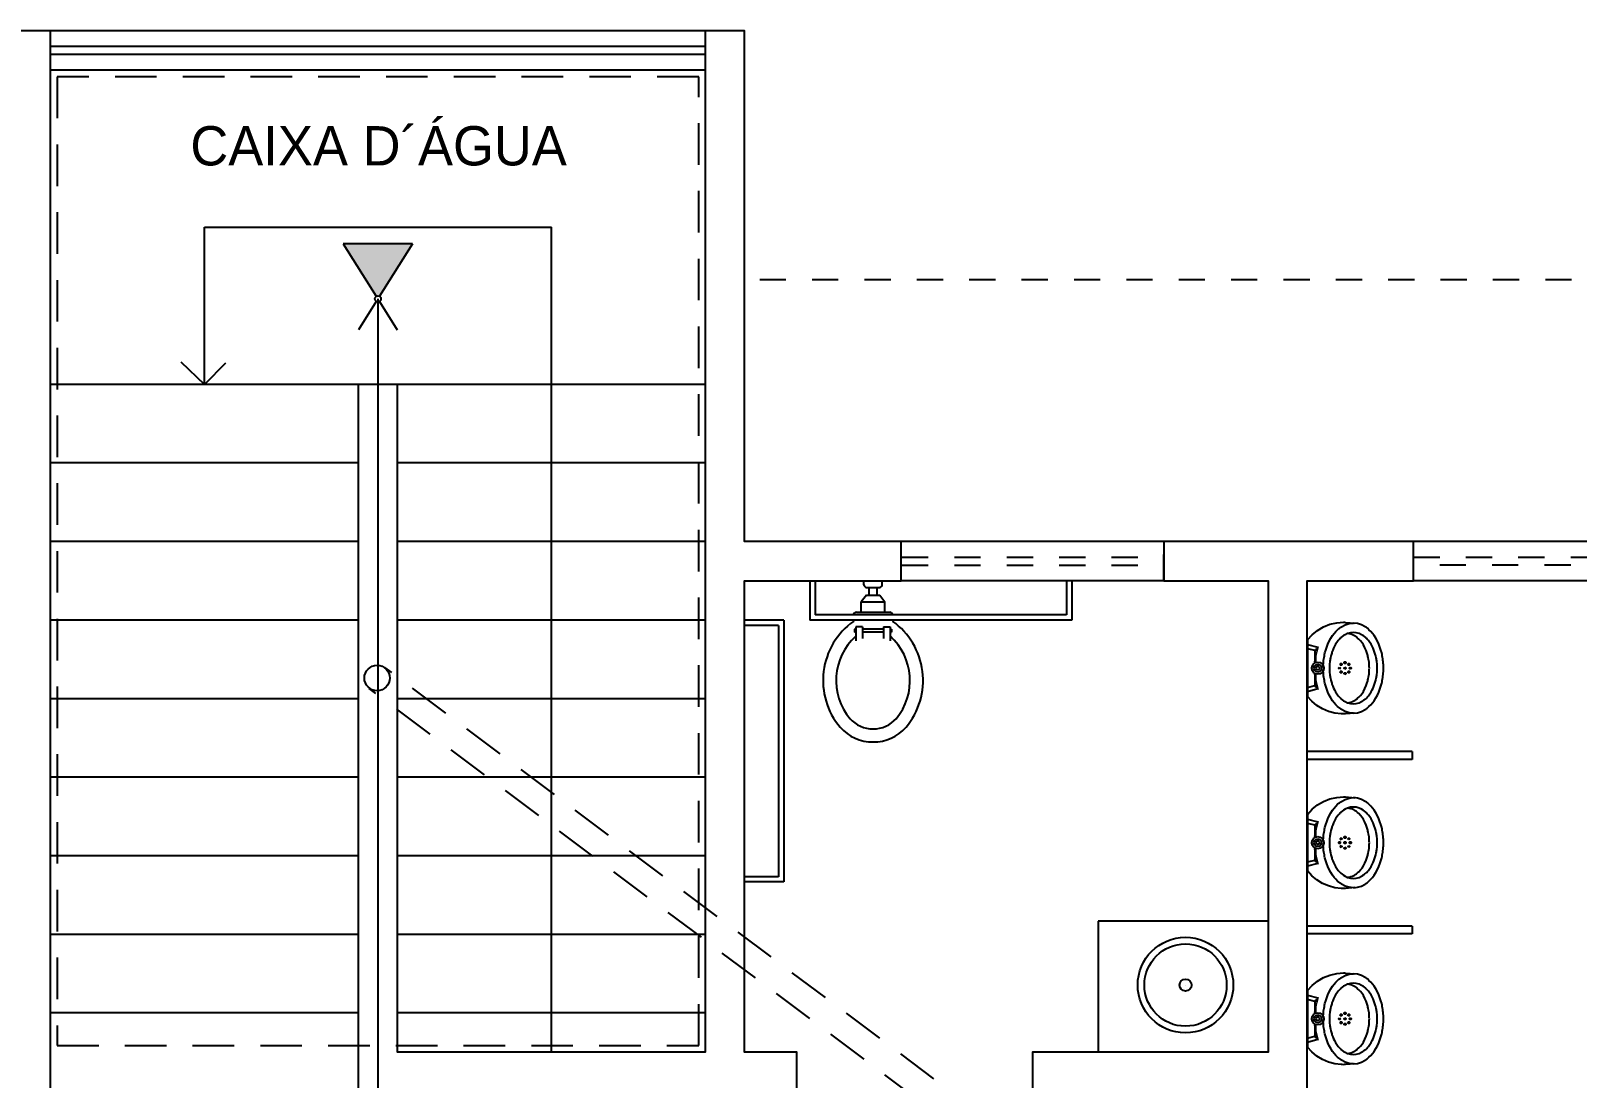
# Model space of a CAD drawing. Header units: millimetres. Extents: x 952 to 2017, y 419 to 1447.
# Drawn here: x 971.17 to 977.07, y 436.27 to 440.27 of the extents above; entities that cross this region are included whole.
import ezdxf

# ---------------------------------------------------------------- set-up
doc = ezdxf.new("R2010")
doc.units = ezdxf.units.MM
doc.linetypes.add('ACAD_ISO03W100', pattern=[30, 12, -18])
doc.linetypes.add('HIDDEN2', pattern=[4.7625, 3.175, -1.5875])
for name, color, linetype in [('caixa d agua', 1, 'Continuous'), ('can02', 2, 'Continuous'), ('fio tomadas de chão', 82, 'Continuous'), ('Fios', 10, 'Continuous'), ('INCENDIO', 1, 'Continuous'), ('Janela', 2, 'Continuous'), ('pena 01', 1, 'Continuous'), ('pena01', 1, 'Continuous'), ('pena02', 2, 'Continuous'), ('texto hidro', 1, 'Continuous')]:
    doc.layers.add(name, color=color, linetype=linetype)
doc.styles.get("Standard").update_dxf_attribs({"font": 'ERASLGHT.TTF'})

msp = doc.modelspace()

# ---------------------------------------------------------------- hatches: boundary and pattern name
at = {"layer": 'fio tomadas de chão'}
msp.add_hatch(color=256, dxfattribs=at).paths.add_polyline_path([(972.6228, 439.4592), (972.3582, 439.4592), (972.4843, 439.2587, -0.288345), (972.4967, 439.2587)])

# ---------------------------------------------------------------- linework, layer by layer
at = {"layer": 'caixa d agua', "linetype": 'HIDDEN2', "ltscale": 0.05}
for p, q in [((976.4777, 434.8739), (972.5175, 437.8409)), ((976.4177, 434.7938), (972.4575, 437.7609))]:
    msp.add_line(p, q, dxfattribs=at)
msp.add_lwpolyline([(971.2655, 436.397), (973.7155, 436.397), (973.7155, 440.097), (971.2655, 440.097)], close=True, dxfattribs=at)
at = {"layer": 'can02'}
for p, q in [((975.4923, 438.322), (974.4893, 438.322)), ((977.4455, 438.322), (976.4455, 438.322)), ((975.4923, 438.172), (974.4893, 438.172)), ((977.4455, 438.172), (976.4455, 438.172))]:
    msp.add_line(p, q, dxfattribs=at)
for points in [[(971.2405, 440.272), (971.0905, 440.272), (971.0905, 438.322), (970.4917, 438.322), (970.4917, 438.172), (971.0905, 438.172), (971.0905, 436.372), (970.8905, 436.372), (970.8905, 436.222), (971.0905, 436.222), (971.0905, 434.872), (971.2405, 434.872)], [(974.4893, 438.322), (973.8905, 438.322), (973.8905, 440.272), (973.7405, 440.272), (973.7405, 436.372), (972.5655, 436.372), (972.5655, 438.922), (972.4155, 438.922), (972.4155, 436.222), (973.7405, 436.222), (973.7405, 434.872), (973.8905, 434.872), (973.8905, 436.222), (974.0905, 436.222), (974.0905, 436.372), (973.8905, 436.372), (973.8905, 438.172), (974.4893, 438.172)], [(976.4455, 438.322), (975.4923, 438.322), (975.4923, 438.172), (975.8905, 438.172), (975.8905, 436.372), (974.9905, 436.372), (974.9905, 436.222), (975.8905, 436.222), (975.8905, 435.922), (976.0388, 435.922), (976.0388, 438.172), (976.4455, 438.172)]]:
    msp.add_lwpolyline(points, close=True, dxfattribs=at)
at = {"layer": 'fio tomadas de chão'}
for p, q in [((972.3582, 439.4592), (972.4843, 439.2587)), ((972.6228, 439.4592), (972.3582, 439.4592)), ((972.6228, 439.4592), (972.4967, 439.2587)), ((972.4843, 439.2391), (972.4163, 439.1309)), ((972.4905, 439.2489), (972.4905, 435.2152)), ((972.4967, 439.2391), (972.5647, 439.1309))]:
    msp.add_line(p, q, dxfattribs=at)
msp.add_circle((972.4905, 439.2489), 0.0116, dxfattribs=at)
at = {"layer": 'Fios'}
for p, q in [((974.3465, 438.172), (974.4165, 438.172)), ((974.3465, 438.157), (974.3465, 438.172)), ((974.3465, 438.172), (974.4165, 438.172)), ((974.4165, 438.157), (974.4165, 438.172)), ((974.356, 438.117), (974.3365, 438.092)), ((974.356, 438.117), (974.407, 438.117)), ((974.3565, 438.147), (974.4065, 438.147)), ((974.366, 438.117), (974.366, 438.147)), ((974.397, 438.117), (974.397, 438.147)), ((974.407, 438.117), (974.4265, 438.092)), ((974.3177, 438.052), (974.4452, 438.052)), ((974.3365, 438.092), (974.4265, 438.092)), ((974.3365, 438.052), (974.3365, 438.092)), ((974.4265, 438.052), (974.4265, 438.092)), ((974.3065, 438.022), (974.3065, 438.0172)), ((974.341, 437.9957), (974.3159, 437.9957)), ((974.3159, 437.9957), (974.3159, 437.9426)), ((974.341, 437.9957), (974.341, 437.9517)), ((974.4213, 437.9957), (974.4463, 437.9957)), ((974.4213, 437.9957), (974.4213, 437.9517)), ((974.4463, 437.9957), (974.4463, 437.9426)), ((974.4565, 438.022), (974.4565, 438.0172)), ((974.31, 437.9868), (974.31, 437.9761)), ((974.3159, 437.9868), (974.31, 437.9868)), ((974.3159, 437.9761), (974.31, 437.9761)), ((974.4213, 437.9868), (974.341, 437.9868)), ((974.4213, 437.9761), (974.341, 437.9761)), ((974.4463, 437.9868), (974.4522, 437.9868)), ((974.4463, 437.9761), (974.4522, 437.9761)), ((974.4522, 437.9868), (974.4522, 437.9761)), ((975.8905, 436.872), (975.2405, 436.872)), ((975.2405, 436.872), (975.2405, 436.372)), ((975.5746, 436.6284), (975.5746, 436.6284))]:
    msp.add_line(p, q, dxfattribs=at)
for points in [[(976.0405, 437.9466), (976.0583, 437.9661), (976.0789, 437.9827), (976.1017, 437.9961)], [(976.1017, 437.9961), (976.1263, 438.0059), (976.1521, 438.0118), (976.1785, 438.0138)], [(976.1701, 437.9966), (976.1843, 438.0041), (976.1996, 438.0088), (976.2155, 438.0108)], [(976.1785, 438.0138), (976.1823, 438.0137)], [(976.1823, 438.0137), (976.1861, 438.0135)], [(976.1861, 438.0135), (976.2212, 438.0103)], [(976.2608, 437.9966), (976.2466, 438.0041), (976.2313, 438.0088), (976.2155, 438.0108)], [(976.0405, 437.9466), (976.0405, 437.7307)], [(976.1071, 437.8965), (976.1101, 437.9078), (976.1138, 437.9189), (976.1179, 437.9298)], [(976.1179, 437.9298), (976.1232, 437.9414), (976.1293, 437.9525), (976.1362, 437.9632)], [(976.1362, 437.9632), (976.1422, 437.971), (976.1487, 437.9784), (976.1556, 437.9855)], [(976.1578, 437.9442), (976.1525, 437.9371), (976.1476, 437.9297), (976.1433, 437.922)], [(976.1837, 437.9664), (976.1783, 437.9631), (976.1731, 437.9594), (976.1683, 437.9553)], [(976.2154, 437.975), (976.2044, 437.974), (976.1937, 437.9712), (976.1837, 437.9664)], [(976.2117, 437.9662), (976.2054, 437.9683), (976.199, 437.9699), (976.1925, 437.9707)], [(976.2472, 437.9664), (976.2372, 437.9712), (976.2265, 437.974), (976.2154, 437.975)], [(976.2538, 437.9274), (976.2487, 437.9353), (976.2429, 437.9427), (976.2364, 437.9495)], [(976.2626, 437.9553), (976.2578, 437.9594), (976.2526, 437.9631), (976.2472, 437.9664)], [(976.2876, 437.922), (976.2833, 437.9297), (976.2784, 437.9371), (976.2731, 437.9442)], [(976.2947, 437.9632), (976.2887, 437.971), (976.2822, 437.9784), (976.2752, 437.9855)], [(976.313, 437.9298), (976.3077, 437.9414), (976.3016, 437.9525), (976.2947, 437.9632)], [(976.3238, 437.8965), (976.3208, 437.9078), (976.3171, 437.9189), (976.313, 437.9298)], [(976.0405, 437.9287), (976.0804, 437.9182)], [(976.0405, 437.9134), (976.0666, 437.9066)], [(976.0679, 437.905), (976.0679, 437.8648)], [(976.0721, 437.8602), (976.0721, 437.8711), (976.0727, 437.8814), (976.0739, 437.8916)], [(976.0739, 437.8916), (976.0758, 437.9017), (976.0783, 437.9116), (976.0814, 437.9214)], [(976.1433, 437.922), (976.1398, 437.9147), (976.1367, 437.9073), (976.134, 437.8998)], [(976.2685, 437.8941), (976.2645, 437.9056), (976.2596, 437.9166), (976.2538, 437.9274)], [(976.2969, 437.8998), (976.2942, 437.9073), (976.2911, 437.9147), (976.2876, 437.922)], [(976.0566, 437.8386), (976.0584, 437.8476), (976.0634, 437.855), (976.0707, 437.86), (976.0797, 437.8618)], [(976.0797, 437.8155), (976.0707, 437.8173), (976.0634, 437.8223), (976.0584, 437.8296), (976.0566, 437.8386)], [(976.0649, 437.8386), (976.0669, 437.8461), (976.0722, 437.8515), (976.0797, 437.8535)], [(976.0797, 437.8238), (976.0722, 437.8258), (976.0669, 437.8311), (976.0649, 437.8386)], [(976.0696, 437.8615), (976.0687, 437.8624), (976.0681, 437.8635), (976.0679, 437.8648)], [(976.0679, 437.8125), (976.0681, 437.8138), (976.0687, 437.8149), (976.0696, 437.8158)], [(976.0679, 437.8125), (976.0679, 437.7721)], [(976.0733, 437.8605), (976.0707, 437.8609), (976.0696, 437.8615)], [(976.0696, 437.8158), (976.0707, 437.8164), (976.0733, 437.8168)], [(976.0739, 437.7857), (976.0727, 437.7959), (976.0721, 437.8061), (976.0721, 437.817)], [(976.0797, 437.8618), (976.0887, 437.86), (976.0961, 437.855), (976.1011, 437.8476), (976.1029, 437.8386)], [(976.0797, 437.8535), (976.0873, 437.8515), (976.0926, 437.8461), (976.0946, 437.8386)], [(976.0946, 437.8386), (976.0926, 437.8311), (976.0873, 437.8258), (976.0797, 437.8238)], [(976.1029, 437.8386), (976.1011, 437.8296), (976.0961, 437.8223), (976.0887, 437.8173), (976.0797, 437.8155)], [(976.1244, 437.8442), (976.1243, 437.8386)], [(976.1243, 437.8386), (976.1244, 437.8331)], [(976.1595, 437.8386), (976.1599, 437.8403), (976.1611, 437.8415), (976.1628, 437.8419)], [(976.1628, 437.8353), (976.1611, 437.8358), (976.1599, 437.837), (976.1595, 437.8386)], [(976.1628, 437.8419), (976.1644, 437.8415), (976.1656, 437.8403), (976.1661, 437.8386)], [(976.1661, 437.8386), (976.1656, 437.837), (976.1644, 437.8358), (976.1628, 437.8353)], [(976.1655, 437.8532), (976.166, 437.8549), (976.1671, 437.8561), (976.1688, 437.8566)], [(976.1688, 437.8499), (976.1671, 437.8504), (976.166, 437.8516), (976.1655, 437.8532)], [(976.1655, 437.824), (976.166, 437.8257), (976.1671, 437.8269), (976.1688, 437.8273)], [(976.1688, 437.8207), (976.1671, 437.8212), (976.166, 437.8224), (976.1655, 437.824)], [(976.1688, 437.8566), (976.1705, 437.8561), (976.1717, 437.8549), (976.1721, 437.8532)], [(976.1721, 437.8532), (976.1717, 437.8516), (976.1705, 437.8504), (976.1688, 437.8499)], [(976.1688, 437.8273), (976.1705, 437.8269), (976.1717, 437.8257), (976.1721, 437.824)], [(976.1721, 437.824), (976.1717, 437.8224), (976.1705, 437.8212), (976.1688, 437.8207)], [(976.1801, 437.8593), (976.1806, 437.861), (976.1818, 437.8621), (976.1834, 437.8626)], [(976.1834, 437.856), (976.1818, 437.8564), (976.1806, 437.8576), (976.1801, 437.8593)], [(976.1801, 437.8386), (976.1806, 437.8403), (976.1818, 437.8415), (976.1834, 437.8419)], [(976.1834, 437.8353), (976.1818, 437.8358), (976.1806, 437.837), (976.1801, 437.8386)], [(976.1801, 437.818), (976.1806, 437.8197), (976.1818, 437.8208), (976.1834, 437.8213)], [(976.1834, 437.8147), (976.1818, 437.8151), (976.1806, 437.8163), (976.1801, 437.818)], [(976.1834, 437.8626), (976.1851, 437.8621), (976.1863, 437.861), (976.1867, 437.8593)], [(976.1867, 437.8593), (976.1863, 437.8576), (976.1851, 437.8564), (976.1834, 437.856)], [(976.1834, 437.8419), (976.1851, 437.8415), (976.1863, 437.8403), (976.1867, 437.8386)], [(976.1867, 437.8386), (976.1863, 437.837), (976.1851, 437.8358), (976.1834, 437.8353)], [(976.1834, 437.8213), (976.1851, 437.8208), (976.1863, 437.8197), (976.1867, 437.818)], [(976.1867, 437.818), (976.1863, 437.8163), (976.1851, 437.8151), (976.1834, 437.8147)], [(976.1947, 437.8532), (976.1952, 437.8549), (976.1964, 437.8561), (976.198, 437.8566)], [(976.198, 437.8499), (976.1964, 437.8504), (976.1952, 437.8516), (976.1947, 437.8532)], [(976.1947, 437.824), (976.1952, 437.8257), (976.1964, 437.8269), (976.198, 437.8273)], [(976.198, 437.8207), (976.1964, 437.8212), (976.1952, 437.8224), (976.1947, 437.824)], [(976.198, 437.8566), (976.1997, 437.8561), (976.2009, 437.8549), (976.2013, 437.8532)], [(976.2013, 437.8532), (976.2009, 437.8516), (976.1997, 437.8504), (976.198, 437.8499)], [(976.198, 437.8273), (976.1997, 437.8269), (976.2009, 437.8257), (976.2013, 437.824)], [(976.2013, 437.824), (976.2009, 437.8224), (976.1997, 437.8212), (976.198, 437.8207)], [(976.2008, 437.8386), (976.2012, 437.8403), (976.2024, 437.8415), (976.2041, 437.8419)], [(976.2041, 437.8353), (976.2024, 437.8358), (976.2012, 437.837), (976.2008, 437.8386)], [(976.2041, 437.8419), (976.2057, 437.8415), (976.2069, 437.8403), (976.2074, 437.8386)], [(976.2074, 437.8386), (976.2069, 437.837), (976.2057, 437.8358), (976.2041, 437.8353)], [(976.3066, 437.8386), (976.3065, 437.8442)], [(976.3065, 437.8331), (976.3066, 437.8386)], [(976.0667, 437.7707), (976.0405, 437.7638)], [(976.0804, 437.7591), (976.0405, 437.7486)], [(976.0814, 437.7559), (976.0783, 437.7657), (976.0758, 437.7756), (976.0739, 437.7857)], [(976.1179, 437.7474), (976.1138, 437.7584), (976.1101, 437.7695), (976.1071, 437.7808)], [(976.134, 437.7775), (976.1367, 437.77), (976.1398, 437.7625), (976.1433, 437.7553)], [(976.1433, 437.7553), (976.1476, 437.7476), (976.1525, 437.7402), (976.1578, 437.7331)], [(976.2538, 437.7499), (976.2596, 437.7606), (976.2645, 437.7717), (976.2685, 437.7832)], [(976.2731, 437.7331), (976.2784, 437.7402), (976.2832, 437.7476), (976.2876, 437.7553)], [(976.2876, 437.7553), (976.2911, 437.7625), (976.2942, 437.77), (976.2969, 437.7775)], [(976.313, 437.7474), (976.3171, 437.7584), (976.3208, 437.7695), (976.3238, 437.7808)], [(976.0974, 437.6834), (976.0763, 437.6964), (976.0572, 437.7123), (976.0405, 437.7307)], [(976.1362, 437.7141), (976.1293, 437.7247), (976.1232, 437.7359), (976.1179, 437.7474)], [(976.1556, 437.6918), (976.1487, 437.6989), (976.1422, 437.7062), (976.1362, 437.7141)], [(976.1683, 437.722), (976.1731, 437.7179), (976.1783, 437.7142), (976.1837, 437.7109)], [(976.1837, 437.7109), (976.1937, 437.7062), (976.2044, 437.7033), (976.2154, 437.7023)], [(976.1925, 437.7066), (976.199, 437.7074), (976.2054, 437.7089), (976.2117, 437.7111)], [(976.2154, 437.7023), (976.2266, 437.7031), (976.2373, 437.7059), (976.2472, 437.7109)], [(976.2364, 437.7277), (976.2429, 437.7346), (976.2487, 437.742), (976.2538, 437.7499)], [(976.2598, 437.7203), (976.2626, 437.722)], [(976.2626, 437.722), (976.2665, 437.7253), (976.2699, 437.7291), (976.2731, 437.7331)], [(976.2752, 437.6918), (976.2822, 437.6989), (976.2887, 437.7062), (976.2947, 437.7141)], [(976.2947, 437.7141), (976.3016, 437.7247), (976.3077, 437.7359), (976.313, 437.7474)], [(976.1689, 437.664), (976.1442, 437.6669), (976.1203, 437.6734), (976.0974, 437.6834)], [(976.2155, 437.6665), (976.1996, 437.6685), (976.1843, 437.6732), (976.1701, 437.6807)], [(976.2212, 437.667), (976.1861, 437.6638)], [(976.2155, 437.6665), (976.2313, 437.6685), (976.2466, 437.6732), (976.2608, 437.6807)], [(976.1017, 437.3294), (976.1263, 437.3392), (976.1521, 437.3451), (976.1785, 437.3471)], [(976.1701, 437.3299), (976.1843, 437.3374), (976.1996, 437.3422), (976.2155, 437.3441)], [(976.1785, 437.3471), (976.1823, 437.347)], [(976.1823, 437.347), (976.1861, 437.3468)], [(976.1861, 437.3468), (976.2212, 437.3436)], [(976.2608, 437.3299), (976.2466, 437.3374), (976.2313, 437.3422), (976.2155, 437.3441)], [(976.0405, 437.2799), (976.0583, 437.2995), (976.0789, 437.3161), (976.1017, 437.3294)], [(976.1179, 437.2632), (976.1232, 437.2747), (976.1293, 437.2859), (976.1362, 437.2965)], [(976.1362, 437.2965), (976.1422, 437.3044), (976.1487, 437.3117), (976.1556, 437.3188)], [(976.1837, 437.2998), (976.1783, 437.2964), (976.1731, 437.2927), (976.1683, 437.2887)], [(976.2154, 437.3083), (976.2044, 437.3073), (976.1937, 437.3045), (976.1837, 437.2998)], [(976.2117, 437.2995), (976.2054, 437.3017), (976.199, 437.3032), (976.1925, 437.304)], [(976.2472, 437.2998), (976.2372, 437.3045), (976.2265, 437.3073), (976.2154, 437.3083)], [(976.2538, 437.2607), (976.2487, 437.2686), (976.2429, 437.276), (976.2364, 437.2829)], [(976.2626, 437.2887), (976.2578, 437.2927), (976.2526, 437.2964), (976.2472, 437.2998)], [(976.2947, 437.2965), (976.2887, 437.3044), (976.2822, 437.3117), (976.2752, 437.3188)], [(976.313, 437.2632), (976.3077, 437.2747), (976.3016, 437.2859), (976.2947, 437.2965)], [(976.0405, 437.2799), (976.0405, 437.0641)], [(976.0405, 437.262), (976.0804, 437.2515)], [(976.0405, 437.2468), (976.0666, 437.2399)], [(976.0679, 437.2383), (976.0679, 437.1981)], [(976.0721, 437.1936), (976.0721, 437.2045), (976.0727, 437.2147), (976.0739, 437.2249)], [(976.0739, 437.2249), (976.0758, 437.235), (976.0783, 437.245), (976.0814, 437.2547)], [(976.1071, 437.2298), (976.1101, 437.2411), (976.1138, 437.2522), (976.1179, 437.2632)], [(976.1433, 437.2553), (976.1398, 437.2481), (976.1367, 437.2407), (976.134, 437.2331)], [(976.1578, 437.2775), (976.1525, 437.2704), (976.1476, 437.263), (976.1433, 437.2553)], [(976.2685, 437.2274), (976.2645, 437.2389), (976.2596, 437.25), (976.2538, 437.2607)], [(976.2876, 437.2553), (976.2833, 437.263), (976.2784, 437.2704), (976.2731, 437.2775)], [(976.2969, 437.2331), (976.2942, 437.2407), (976.2911, 437.2481), (976.2876, 437.2553)], [(976.3238, 437.2298), (976.3208, 437.2411), (976.3171, 437.2522), (976.313, 437.2632)], [(976.0566, 437.172), (976.0584, 437.181), (976.0634, 437.1883), (976.0707, 437.1933), (976.0797, 437.1951)], [(976.0797, 437.1488), (976.0707, 437.1507), (976.0634, 437.1556), (976.0584, 437.163), (976.0566, 437.172)], [(976.0649, 437.172), (976.0669, 437.1795), (976.0722, 437.1848), (976.0797, 437.1868)], [(976.0797, 437.1571), (976.0722, 437.1591), (976.0669, 437.1645), (976.0649, 437.172)], [(976.0696, 437.1948), (976.0687, 437.1957), (976.0681, 437.1969), (976.0679, 437.1981)], [(976.0733, 437.1938), (976.0707, 437.1942), (976.0696, 437.1948)], [(976.0797, 437.1951), (976.0887, 437.1933), (976.0961, 437.1883), (976.1011, 437.181), (976.1029, 437.172)], [(976.0797, 437.1868), (976.0873, 437.1848), (976.0926, 437.1795), (976.0946, 437.172)], [(976.1029, 437.172), (976.1011, 437.163), (976.0961, 437.1556), (976.0887, 437.1507), (976.0797, 437.1488)], [(976.0946, 437.172), (976.0926, 437.1645), (976.0873, 437.1591), (976.0797, 437.1571)], [(976.1244, 437.1775), (976.1243, 437.172)], [(976.1243, 437.172), (976.1244, 437.1664)], [(976.1595, 437.172), (976.1599, 437.1736), (976.1611, 437.1748), (976.1628, 437.1753)], [(976.1628, 437.1687), (976.1611, 437.1691), (976.1599, 437.1703), (976.1595, 437.172)], [(976.1628, 437.1753), (976.1644, 437.1748), (976.1656, 437.1736), (976.1661, 437.172)], [(976.1661, 437.172), (976.1656, 437.1703), (976.1644, 437.1691), (976.1628, 437.1687)], [(976.1655, 437.1866), (976.166, 437.1882), (976.1671, 437.1894), (976.1688, 437.1899)], [(976.1688, 437.1833), (976.1671, 437.1837), (976.166, 437.1849), (976.1655, 437.1866)], [(976.1688, 437.1899), (976.1705, 437.1894), (976.1717, 437.1882), (976.1721, 437.1866)], [(976.1721, 437.1866), (976.1717, 437.1849), (976.1705, 437.1837), (976.1688, 437.1833)], [(976.1801, 437.1926), (976.1806, 437.1943), (976.1818, 437.1955), (976.1834, 437.1959)], [(976.1834, 437.1893), (976.1818, 437.1898), (976.1806, 437.191), (976.1801, 437.1926)], [(976.1801, 437.172), (976.1806, 437.1736), (976.1818, 437.1748), (976.1834, 437.1753)], [(976.1834, 437.1687), (976.1818, 437.1691), (976.1806, 437.1703), (976.1801, 437.172)], [(976.1834, 437.1959), (976.1851, 437.1955), (976.1863, 437.1943), (976.1867, 437.1926)], [(976.1867, 437.1926), (976.1863, 437.191), (976.1851, 437.1898), (976.1834, 437.1893)], [(976.1834, 437.1753), (976.1851, 437.1748), (976.1863, 437.1736), (976.1867, 437.172)], [(976.1867, 437.172), (976.1863, 437.1703), (976.1851, 437.1691), (976.1834, 437.1687)], [(976.1947, 437.1866), (976.1952, 437.1882), (976.1964, 437.1894), (976.198, 437.1899)], [(976.198, 437.1833), (976.1964, 437.1837), (976.1952, 437.1849), (976.1947, 437.1866)], [(976.198, 437.1899), (976.1997, 437.1894), (976.2009, 437.1882), (976.2013, 437.1866)], [(976.2013, 437.1866), (976.2009, 437.1849), (976.1997, 437.1837), (976.198, 437.1833)], [(976.2008, 437.172), (976.2012, 437.1736), (976.2024, 437.1748), (976.2041, 437.1753)], [(976.2041, 437.1687), (976.2024, 437.1691), (976.2012, 437.1703), (976.2008, 437.172)], [(976.2041, 437.1753), (976.2057, 437.1748), (976.2069, 437.1736), (976.2074, 437.172)], [(976.2074, 437.172), (976.2069, 437.1703), (976.2057, 437.1691), (976.2041, 437.1687)], [(976.3066, 437.172), (976.3065, 437.1775)], [(976.3065, 437.1664), (976.3066, 437.172)], [(976.0667, 437.104), (976.0405, 437.0972)], [(976.0679, 437.1458), (976.0681, 437.1471), (976.0687, 437.1482), (976.0696, 437.1491)], [(976.0679, 437.1458), (976.0679, 437.1054)], [(976.0696, 437.1491), (976.0707, 437.1497), (976.0733, 437.1501)], [(976.0739, 437.119), (976.0727, 437.1292), (976.0721, 437.1395), (976.0721, 437.1504)], [(976.0814, 437.0892), (976.0783, 437.099), (976.0758, 437.1089), (976.0739, 437.119)], [(976.1179, 437.0808), (976.1138, 437.0917), (976.1101, 437.1028), (976.1071, 437.1141)], [(976.134, 437.1109), (976.1367, 437.1033), (976.1398, 437.0959), (976.1433, 437.0886)], [(976.1655, 437.1574), (976.166, 437.159), (976.1671, 437.1602), (976.1688, 437.1607)], [(976.1688, 437.1541), (976.1671, 437.1545), (976.166, 437.1557), (976.1655, 437.1574)], [(976.1688, 437.1607), (976.1705, 437.1602), (976.1717, 437.159), (976.1721, 437.1574)], [(976.1721, 437.1574), (976.1717, 437.1557), (976.1705, 437.1545), (976.1688, 437.1541)], [(976.1801, 437.1513), (976.1806, 437.153), (976.1818, 437.1542), (976.1834, 437.1546)], [(976.1834, 437.148), (976.1818, 437.1485), (976.1806, 437.1497), (976.1801, 437.1513)], [(976.1834, 437.1546), (976.1851, 437.1542), (976.1863, 437.153), (976.1867, 437.1513)], [(976.1867, 437.1513), (976.1863, 437.1497), (976.1851, 437.1485), (976.1834, 437.148)], [(976.1947, 437.1574), (976.1952, 437.159), (976.1964, 437.1602), (976.198, 437.1607)], [(976.198, 437.1541), (976.1964, 437.1545), (976.1952, 437.1557), (976.1947, 437.1574)], [(976.198, 437.1607), (976.1997, 437.1602), (976.2009, 437.159), (976.2013, 437.1574)], [(976.2013, 437.1574), (976.2009, 437.1557), (976.1997, 437.1545), (976.198, 437.1541)], [(976.2538, 437.0833), (976.2596, 437.094), (976.2645, 437.1051), (976.2685, 437.1165)], [(976.2876, 437.0886), (976.2911, 437.0959), (976.2942, 437.1033), (976.2969, 437.1109)], [(976.313, 437.0808), (976.3171, 437.0917), (976.3208, 437.1028), (976.3238, 437.1141)], [(976.0804, 437.0924), (976.0405, 437.082)], [(976.0974, 437.0167), (976.0763, 437.0297), (976.0572, 437.0456), (976.0405, 437.0641)], [(976.1362, 437.0474), (976.1293, 437.0581), (976.1232, 437.0692), (976.1179, 437.0808)], [(976.1556, 437.0252), (976.1487, 437.0322), (976.1422, 437.0396), (976.1362, 437.0474)], [(976.1433, 437.0886), (976.1476, 437.0809), (976.1525, 437.0735), (976.1578, 437.0664)], [(976.1683, 437.0553), (976.1731, 437.0512), (976.1783, 437.0475), (976.1837, 437.0442)], [(976.1837, 437.0442), (976.1937, 437.0395), (976.2044, 437.0366), (976.2154, 437.0356)], [(976.1925, 437.0399), (976.199, 437.0408), (976.2054, 437.0423), (976.2117, 437.0444)], [(976.2154, 437.0356), (976.2266, 437.0365), (976.2373, 437.0392), (976.2472, 437.0442)], [(976.2364, 437.0611), (976.2429, 437.0679), (976.2487, 437.0753), (976.2538, 437.0833)], [(976.2598, 437.0537), (976.2626, 437.0553)], [(976.2626, 437.0553), (976.2665, 437.0586), (976.2699, 437.0624), (976.2731, 437.0664)], [(976.2731, 437.0664), (976.2784, 437.0736), (976.2832, 437.0809), (976.2876, 437.0886)], [(976.2752, 437.0252), (976.2822, 437.0322), (976.2887, 437.0396), (976.2947, 437.0474)], [(976.2947, 437.0474), (976.3016, 437.0581), (976.3077, 437.0692), (976.313, 437.0808)], [(976.1689, 436.9974), (976.1442, 437.0002), (976.1203, 437.0068), (976.0974, 437.0167)], [(976.2155, 436.9998), (976.1996, 437.0018), (976.1843, 437.0066), (976.1701, 437.014)], [(976.2212, 437.0003), (976.1861, 436.9972)], [(976.2155, 436.9998), (976.2313, 437.0018), (976.2466, 437.0066), (976.2608, 437.014)], [(976.0405, 436.6074), (976.0583, 436.627), (976.0789, 436.6436), (976.1017, 436.6569)], [(976.1017, 436.6569), (976.1263, 436.6667), (976.1521, 436.6726), (976.1785, 436.6746)], [(976.1362, 436.624), (976.1422, 436.6319), (976.1487, 436.6392), (976.1556, 436.6463)], [(976.1701, 436.6574), (976.1843, 436.6649), (976.1996, 436.6697), (976.2155, 436.6716)], [(976.1785, 436.6746), (976.1823, 436.6745)], [(976.1823, 436.6745), (976.1861, 436.6743)], [(976.2154, 436.6358), (976.2044, 436.6348), (976.1937, 436.632), (976.1837, 436.6273)], [(976.1861, 436.6743), (976.2212, 436.6711)], [(976.2117, 436.627), (976.2054, 436.6292), (976.199, 436.6307), (976.1925, 436.6315)], [(976.2472, 436.6273), (976.2372, 436.632), (976.2265, 436.6348), (976.2154, 436.6358)], [(976.2608, 436.6574), (976.2466, 436.6649), (976.2313, 436.6697), (976.2155, 436.6716)], [(976.2947, 436.624), (976.2887, 436.6319), (976.2822, 436.6392), (976.2752, 436.6463)], [(976.0405, 436.6074), (976.0405, 436.3916)], [(976.0405, 436.5895), (976.0804, 436.579)], [(976.0405, 436.5743), (976.0666, 436.5674)], [(976.0739, 436.5524), (976.0758, 436.5625), (976.0783, 436.5725), (976.0814, 436.5822)], [(976.1071, 436.5573), (976.1101, 436.5686), (976.1138, 436.5797), (976.1179, 436.5907)], [(976.1179, 436.5907), (976.1232, 436.6022), (976.1293, 436.6134), (976.1362, 436.624)], [(976.1433, 436.5828), (976.1398, 436.5756), (976.1367, 436.5682), (976.134, 436.5606)], [(976.1578, 436.605), (976.1525, 436.5979), (976.1476, 436.5905), (976.1433, 436.5828)], [(976.1837, 436.6273), (976.1783, 436.6239), (976.1731, 436.6202), (976.1683, 436.6161)], [(976.2538, 436.5882), (976.2487, 436.5961), (976.2429, 436.6035), (976.2364, 436.6104)], [(976.2626, 436.6161), (976.2578, 436.6202), (976.2526, 436.6239), (976.2472, 436.6273)], [(976.2685, 436.5549), (976.2645, 436.5664), (976.2596, 436.5775), (976.2538, 436.5882)], [(976.2876, 436.5828), (976.2833, 436.5905), (976.2784, 436.5979), (976.2731, 436.605)], [(976.2969, 436.5606), (976.2942, 436.5682), (976.2911, 436.5756), (976.2876, 436.5828)], [(976.313, 436.5907), (976.3077, 436.6022), (976.3016, 436.6134), (976.2947, 436.624)], [(976.3238, 436.5573), (976.3208, 436.5686), (976.3171, 436.5797), (976.313, 436.5907)], [(976.0566, 436.4995), (976.0584, 436.5085), (976.0634, 436.5158), (976.0707, 436.5208), (976.0797, 436.5226)], [(976.0649, 436.4995), (976.0669, 436.507), (976.0722, 436.5123), (976.0797, 436.5143)], [(976.0679, 436.5658), (976.0679, 436.5256)], [(976.0696, 436.5223), (976.0687, 436.5232), (976.0681, 436.5244), (976.0679, 436.5256)], [(976.0733, 436.5213), (976.0707, 436.5217), (976.0696, 436.5223)], [(976.0721, 436.5211), (976.0721, 436.532), (976.0727, 436.5422), (976.0739, 436.5524)], [(976.0797, 436.5226), (976.0887, 436.5208), (976.0961, 436.5158), (976.1011, 436.5085), (976.1029, 436.4995)], [(976.0797, 436.5143), (976.0873, 436.5123), (976.0926, 436.507), (976.0946, 436.4995)], [(976.1655, 436.5141), (976.166, 436.5157), (976.1671, 436.5169), (976.1688, 436.5174)], [(976.1688, 436.5108), (976.1671, 436.5112), (976.166, 436.5124), (976.1655, 436.5141)], [(976.1688, 436.5174), (976.1705, 436.5169), (976.1717, 436.5157), (976.1721, 436.5141)], [(976.1721, 436.5141), (976.1717, 436.5124), (976.1705, 436.5112), (976.1688, 436.5108)], [(976.1801, 436.5201), (976.1806, 436.5218), (976.1818, 436.523), (976.1834, 436.5234)], [(976.1834, 436.5168), (976.1818, 436.5173), (976.1806, 436.5185), (976.1801, 436.5201)], [(976.1834, 436.5234), (976.1851, 436.523), (976.1863, 436.5218), (976.1867, 436.5201)], [(976.1867, 436.5201), (976.1863, 436.5185), (976.1851, 436.5173), (976.1834, 436.5168)], [(976.1947, 436.5141), (976.1952, 436.5157), (976.1964, 436.5169), (976.198, 436.5174)], [(976.198, 436.5108), (976.1964, 436.5112), (976.1952, 436.5124), (976.1947, 436.5141)], [(976.198, 436.5174), (976.1997, 436.5169), (976.2009, 436.5157), (976.2013, 436.5141)], [(976.2013, 436.5141), (976.2009, 436.5124), (976.1997, 436.5112), (976.198, 436.5108)], [(976.0797, 436.4763), (976.0707, 436.4782), (976.0634, 436.4831), (976.0584, 436.4905), (976.0566, 436.4995)], [(976.0797, 436.4846), (976.0722, 436.4866), (976.0669, 436.492), (976.0649, 436.4995)], [(976.0679, 436.4733), (976.0681, 436.4746), (976.0687, 436.4757), (976.0696, 436.4766)], [(976.0679, 436.4733), (976.0679, 436.4329)], [(976.0696, 436.4766), (976.0707, 436.4772), (976.0733, 436.4776)], [(976.0739, 436.4465), (976.0727, 436.4567), (976.0721, 436.467), (976.0721, 436.4779)], [(976.1029, 436.4995), (976.1011, 436.4905), (976.0961, 436.4831), (976.0887, 436.4782), (976.0797, 436.4763)], [(976.0946, 436.4995), (976.0926, 436.492), (976.0873, 436.4866), (976.0797, 436.4846)], [(976.1244, 436.505), (976.1243, 436.4995)], [(976.1243, 436.4995), (976.1244, 436.4939)], [(976.1595, 436.4995), (976.1599, 436.5011), (976.1611, 436.5023), (976.1628, 436.5028)], [(976.1628, 436.4962), (976.1611, 436.4966), (976.1599, 436.4978), (976.1595, 436.4995)], [(976.1628, 436.5028), (976.1644, 436.5023), (976.1656, 436.5011), (976.1661, 436.4995)], [(976.1661, 436.4995), (976.1656, 436.4978), (976.1644, 436.4966), (976.1628, 436.4962)], [(976.1655, 436.4849), (976.166, 436.4865), (976.1671, 436.4877), (976.1688, 436.4882)], [(976.1688, 436.4816), (976.1671, 436.482), (976.166, 436.4832), (976.1655, 436.4849)], [(976.1688, 436.4882), (976.1705, 436.4877), (976.1717, 436.4865), (976.1721, 436.4849)], [(976.1721, 436.4849), (976.1717, 436.4832), (976.1705, 436.482), (976.1688, 436.4816)], [(976.1801, 436.4995), (976.1806, 436.5011), (976.1818, 436.5023), (976.1834, 436.5028)], [(976.1834, 436.4962), (976.1818, 436.4966), (976.1806, 436.4978), (976.1801, 436.4995)], [(976.1801, 436.4788), (976.1806, 436.4805), (976.1818, 436.4817), (976.1834, 436.4821)], [(976.1834, 436.4755), (976.1818, 436.476), (976.1806, 436.4771), (976.1801, 436.4788)], [(976.1834, 436.5028), (976.1851, 436.5023), (976.1863, 436.5011), (976.1867, 436.4995)], [(976.1867, 436.4995), (976.1863, 436.4978), (976.1851, 436.4966), (976.1834, 436.4962)], [(976.1834, 436.4821), (976.1851, 436.4817), (976.1863, 436.4805), (976.1867, 436.4788)], [(976.1867, 436.4788), (976.1863, 436.4771), (976.1851, 436.476), (976.1834, 436.4755)], [(976.1947, 436.4849), (976.1952, 436.4865), (976.1964, 436.4877), (976.198, 436.4882)], [(976.198, 436.4816), (976.1964, 436.482), (976.1952, 436.4832), (976.1947, 436.4849)], [(976.198, 436.4882), (976.1997, 436.4877), (976.2009, 436.4865), (976.2013, 436.4849)], [(976.2013, 436.4849), (976.2009, 436.4832), (976.1997, 436.482), (976.198, 436.4816)], [(976.2008, 436.4995), (976.2012, 436.5011), (976.2024, 436.5023), (976.2041, 436.5028)], [(976.2041, 436.4962), (976.2024, 436.4966), (976.2012, 436.4978), (976.2008, 436.4995)], [(976.2041, 436.5028), (976.2057, 436.5023), (976.2069, 436.5011), (976.2074, 436.4995)], [(976.2074, 436.4995), (976.2069, 436.4978), (976.2057, 436.4966), (976.2041, 436.4962)], [(976.3066, 436.4995), (976.3065, 436.505)], [(976.3065, 436.4939), (976.3066, 436.4995)], [(976.0667, 436.4315), (976.0405, 436.4247)], [(976.0804, 436.4199), (976.0405, 436.4095)], [(976.0814, 436.4167), (976.0783, 436.4265), (976.0758, 436.4364), (976.0739, 436.4465)], [(976.1179, 436.4083), (976.1138, 436.4192), (976.1101, 436.4303), (976.1071, 436.4416)], [(976.1362, 436.3749), (976.1293, 436.3856), (976.1232, 436.3967), (976.1179, 436.4083)], [(976.134, 436.4384), (976.1367, 436.4308), (976.1398, 436.4234), (976.1433, 436.4161)], [(976.1433, 436.4161), (976.1476, 436.4084), (976.1525, 436.401), (976.1578, 436.3939)], [(976.2364, 436.3886), (976.2429, 436.3954), (976.2487, 436.4028), (976.2538, 436.4108)], [(976.2538, 436.4108), (976.2596, 436.4215), (976.2645, 436.4326), (976.2685, 436.444)], [(976.2731, 436.3939), (976.2784, 436.4011), (976.2832, 436.4084), (976.2876, 436.4161)], [(976.2876, 436.4161), (976.2911, 436.4234), (976.2942, 436.4308), (976.2969, 436.4384)], [(976.2947, 436.3749), (976.3016, 436.3856), (976.3077, 436.3967), (976.313, 436.4083)], [(976.313, 436.4083), (976.3171, 436.4192), (976.3208, 436.4303), (976.3238, 436.4416)], [(976.0974, 436.3442), (976.0763, 436.3572), (976.0572, 436.3731), (976.0405, 436.3916)], [(976.1689, 436.3249), (976.1442, 436.3277), (976.1203, 436.3343), (976.0974, 436.3442)], [(976.1556, 436.3527), (976.1487, 436.3597), (976.1422, 436.3671), (976.1362, 436.3749)], [(976.1683, 436.3828), (976.1731, 436.3787), (976.1783, 436.375), (976.1837, 436.3717)], [(976.2155, 436.3273), (976.1996, 436.3293), (976.1843, 436.3341), (976.1701, 436.3415)], [(976.1837, 436.3717), (976.1937, 436.367), (976.2044, 436.3641), (976.2154, 436.3631)], [(976.1925, 436.3674), (976.199, 436.3683), (976.2054, 436.3698), (976.2117, 436.3719)], [(976.2154, 436.3631), (976.2266, 436.364), (976.2373, 436.3667), (976.2472, 436.3717)], [(976.2155, 436.3273), (976.2313, 436.3293), (976.2466, 436.3341), (976.2608, 436.3415)], [(976.2598, 436.3812), (976.2626, 436.3828)], [(976.2626, 436.3828), (976.2665, 436.3861), (976.2699, 436.3899), (976.2731, 436.3939)], [(976.2752, 436.3527), (976.2822, 436.3597), (976.2887, 436.3671), (976.2947, 436.3749)], [(976.2212, 436.3278), (976.1861, 436.3247)]]:
    msp.add_lwpolyline(points, dxfattribs=at)
for points in [[(976.1556, 437.9855), (976.1602, 437.9895, -0.029431), (976.1701, 437.9966)], [(976.2752, 437.9855), (976.2707, 437.9895, 0.029425), (976.2608, 437.9966)], [(976.1683, 437.9553, 0.020792), (976.1611, 437.9481), (976.1578, 437.9442)], [(976.2224, 437.9606, 0.04999), (976.2117, 437.9662)], [(976.2364, 437.9495), (976.232, 437.9535, 0.029703), (976.2224, 437.9606)], [(976.2731, 437.9442), (976.2698, 437.9481, 0.020792), (976.2626, 437.9553)], [(976.0666, 437.9066, -0.16918), (976.0676, 437.906)], [(976.0676, 437.906, -0.165857), (976.0679, 437.905)], [(976.0679, 437.905, -0.171026), (976.0688, 437.9078)], [(976.0688, 437.9078, -0.171059), (976.0712, 437.9092)], [(976.0758, 437.9113, -0.103814), (976.0712, 437.9092)], [(976.0792, 437.9151, -0.103795), (976.0758, 437.9113)], [(976.1016, 437.8631, -0.015738), (976.1029, 437.8742)], [(976.1029, 437.8742, -0.020456), (976.1071, 437.8965)], [(976.1281, 437.8775, 0.01508), (976.1257, 437.8628), (976.125, 437.8553)], [(976.134, 437.8998, 0.018631), (976.1297, 437.885), (976.1281, 437.8775)], [(976.2738, 437.8719), (976.2723, 437.8794, 0.016262), (976.2685, 437.8941)], [(976.2754, 437.8608, 0.015643), (976.2738, 437.8719)], [(976.3028, 437.8775), (976.3012, 437.885, 0.018626), (976.2969, 437.8998)], [(976.3059, 437.8553), (976.3052, 437.8628, 0.015079), (976.3028, 437.8775)], [(976.328, 437.8742, 0.020461), (976.3238, 437.8965)], [(976.3293, 437.8631, 0.015735), (976.328, 437.8742)], [(976.0728, 437.8386, -1), (976.0867, 437.8386)], [(976.0867, 437.8386, -1), (976.0728, 437.8386)], [(976.1007, 437.8483, -0.010835), (976.1016, 437.8631)], [(976.1016, 437.8142, -0.010834), (976.1007, 437.829)], [(976.1029, 437.803, -0.015739), (976.1016, 437.8142)], [(976.125, 437.8553, 0.013893), (976.1244, 437.8442)], [(976.1244, 437.8331, 0.013893), (976.125, 437.822)], [(976.125, 437.822), (976.1257, 437.8145, 0.015079), (976.1281, 437.7997)], [(976.2738, 437.8054, 0.015642), (976.2754, 437.8165)], [(976.2763, 437.8497, 0.013175), (976.2754, 437.8608)], [(976.2754, 437.8165, 0.013175), (976.2763, 437.8276)], [(976.2766, 437.8386, 0.014052), (976.2763, 437.8497)], [(976.2763, 437.8276, 0.014052), (976.2766, 437.8386)], [(976.3028, 437.7997, 0.015078), (976.3052, 437.8145), (976.3059, 437.822)], [(976.3065, 437.8442, 0.012771), (976.3059, 437.8553)], [(976.3059, 437.822, 0.012772), (976.3065, 437.8331)], [(976.328, 437.803, 0.015737), (976.3293, 437.8142)], [(976.3305, 437.8386, 0.017734), (976.3293, 437.8631)], [(976.3293, 437.8142, 0.017734), (976.3305, 437.8386)], [(976.0676, 437.7713, -0.16594), (976.0667, 437.7707)], [(976.0679, 437.7721, -0.165884), (976.0676, 437.7713)], [(976.0688, 437.7695, -0.171026), (976.0679, 437.7721)], [(976.0712, 437.7681, -0.171066), (976.0688, 437.7695)], [(976.0712, 437.7681, -0.103794), (976.0758, 437.766)], [(976.0758, 437.766, -0.103805), (976.0792, 437.7622)], [(976.1071, 437.7808, -0.020455), (976.1029, 437.803)], [(976.1281, 437.7997), (976.1297, 437.7923, 0.018631), (976.134, 437.7775)], [(976.2685, 437.7832, 0.016259), (976.2723, 437.7979), (976.2738, 437.8054)], [(976.2969, 437.7775, 0.018626), (976.3012, 437.7923), (976.3028, 437.7997)], [(976.3238, 437.7808, 0.02046), (976.328, 437.803)], [(976.1578, 437.7331), (976.1611, 437.7292, 0.02081), (976.1683, 437.722)], [(976.2117, 437.7111, 0.050002), (976.2224, 437.7167)], [(976.2224, 437.7167, 0.02971), (976.232, 437.7237), (976.2364, 437.7277)], [(976.2472, 437.7109), (976.2515, 437.7139, -0.021616), (976.2598, 437.7203)], [(976.1701, 437.6807, -0.029418), (976.1602, 437.6878), (976.1556, 437.6918)], [(976.1775, 437.6635, -0.025506), (976.1689, 437.664)], [(976.1861, 437.6638, -0.025489), (976.1775, 437.6635)], [(976.2608, 437.6807, 0.029412), (976.2707, 437.6878), (976.2752, 437.6918)], [(976.1556, 437.3188), (976.1602, 437.3228, -0.029431), (976.1701, 437.3299)], [(976.1683, 437.2887, 0.020792), (976.1611, 437.2814), (976.1578, 437.2775)], [(976.2224, 437.294, 0.04999), (976.2117, 437.2995)], [(976.2364, 437.2829), (976.232, 437.2869, 0.029703), (976.2224, 437.294)], [(976.2752, 437.3188), (976.2707, 437.3228, 0.029425), (976.2608, 437.3299)], [(976.2731, 437.2775), (976.2698, 437.2814, 0.020792), (976.2626, 437.2887)], [(976.0666, 437.2399, -0.16918), (976.0676, 437.2393)], [(976.0676, 437.2393, -0.165857), (976.0679, 437.2383)], [(976.0679, 437.2383, -0.171026), (976.0688, 437.2411)], [(976.0688, 437.2411, -0.171059), (976.0712, 437.2426)], [(976.0758, 437.2446, -0.103814), (976.0712, 437.2426)], [(976.0792, 437.2484, -0.103795), (976.0758, 437.2446)], [(976.1029, 437.2076, -0.020456), (976.1071, 437.2298)], [(976.134, 437.2331, 0.018631), (976.1297, 437.2184), (976.1281, 437.2109)], [(976.2738, 437.2052), (976.2723, 437.2127, 0.016262), (976.2685, 437.2274)], [(976.3028, 437.2109), (976.3012, 437.2184, 0.018626), (976.2969, 437.2331)], [(976.328, 437.2076, 0.020461), (976.3238, 437.2298)], [(976.0728, 437.172, -1), (976.0867, 437.172)], [(976.0867, 437.172, -1), (976.0728, 437.172)], [(976.1007, 437.1816, -0.010835), (976.1016, 437.1964)], [(976.1016, 437.1475, -0.010834), (976.1007, 437.1624)], [(976.1016, 437.1964, -0.015738), (976.1029, 437.2076)], [(976.125, 437.1886, 0.013893), (976.1244, 437.1775)], [(976.1244, 437.1664, 0.013893), (976.125, 437.1553)], [(976.1281, 437.2109, 0.01508), (976.1257, 437.1961), (976.125, 437.1886)], [(976.2754, 437.1942, 0.015643), (976.2738, 437.2052)], [(976.2763, 437.1831, 0.013175), (976.2754, 437.1942)], [(976.2766, 437.172, 0.014052), (976.2763, 437.1831)], [(976.2763, 437.1609, 0.014052), (976.2766, 437.172)], [(976.3059, 437.1886), (976.3052, 437.1961, 0.015079), (976.3028, 437.2109)], [(976.3065, 437.1775, 0.012771), (976.3059, 437.1886)], [(976.3059, 437.1553, 0.012772), (976.3065, 437.1664)], [(976.3293, 437.1964, 0.015735), (976.328, 437.2076)], [(976.3305, 437.172, 0.017734), (976.3293, 437.1964)], [(976.3293, 437.1475, 0.017734), (976.3305, 437.172)], [(976.0676, 437.1046, -0.16594), (976.0667, 437.104)], [(976.0679, 437.1054, -0.165884), (976.0676, 437.1046)], [(976.0688, 437.1028, -0.171026), (976.0679, 437.1054)], [(976.1029, 437.1364, -0.015739), (976.1016, 437.1475)], [(976.1071, 437.1141, -0.020455), (976.1029, 437.1364)], [(976.125, 437.1553), (976.1257, 437.1479, 0.015079), (976.1281, 437.1331)], [(976.1281, 437.1331), (976.1297, 437.1256, 0.018631), (976.134, 437.1109)], [(976.2685, 437.1165, 0.016259), (976.2723, 437.1312), (976.2738, 437.1387)], [(976.2738, 437.1387, 0.015642), (976.2754, 437.1498)], [(976.2754, 437.1498, 0.013175), (976.2763, 437.1609)], [(976.2969, 437.1109, 0.018626), (976.3012, 437.1256), (976.3028, 437.1331)], [(976.3028, 437.1331, 0.015078), (976.3052, 437.1479), (976.3059, 437.1553)], [(976.3238, 437.1141, 0.02046), (976.328, 437.1364)], [(976.328, 437.1364, 0.015737), (976.3293, 437.1475)], [(976.0712, 437.1014, -0.171066), (976.0688, 437.1028)], [(976.0712, 437.1014, -0.103794), (976.0758, 437.0993)], [(976.0758, 437.0993, -0.103805), (976.0792, 437.0955)], [(976.1578, 437.0664), (976.1611, 437.0625, 0.02081), (976.1683, 437.0553)], [(976.2117, 437.0444, 0.050002), (976.2224, 437.05)], [(976.2224, 437.05, 0.02971), (976.232, 437.0571), (976.2364, 437.0611)], [(976.2472, 437.0442), (976.2515, 437.0473, -0.021616), (976.2598, 437.0537)], [(976.1701, 437.014, -0.029418), (976.1602, 437.0211), (976.1556, 437.0252)], [(976.1775, 436.9968, -0.025506), (976.1689, 436.9974)], [(976.1861, 436.9972, -0.025489), (976.1775, 436.9968)], [(976.2608, 437.014, 0.029412), (976.2707, 437.0211), (976.2752, 437.0252)], [(976.1556, 436.6463), (976.1602, 436.6503, -0.029431), (976.1701, 436.6574)], [(976.2752, 436.6463), (976.2707, 436.6503, 0.029425), (976.2608, 436.6574)], [(976.0758, 436.5721, -0.103814), (976.0712, 436.5701)], [(976.0792, 436.5759, -0.103795), (976.0758, 436.5721)], [(976.1683, 436.6161, 0.020792), (976.1611, 436.6089), (976.1578, 436.605)], [(976.2224, 436.6215, 0.04999), (976.2117, 436.627)], [(976.2364, 436.6104), (976.232, 436.6144, 0.029703), (976.2224, 436.6215)], [(976.2731, 436.605), (976.2698, 436.6089, 0.020792), (976.2626, 436.6161)], [(976.0666, 436.5674, -0.16918), (976.0676, 436.5668)], [(976.0676, 436.5668, -0.165857), (976.0679, 436.5658)], [(976.0679, 436.5658, -0.171026), (976.0688, 436.5686)], [(976.0688, 436.5686, -0.171059), (976.0712, 436.5701)], [(976.1007, 436.5091, -0.010835), (976.1016, 436.5239)], [(976.1016, 436.5239, -0.015738), (976.1029, 436.5351)], [(976.1029, 436.5351, -0.020456), (976.1071, 436.5573)], [(976.125, 436.5161, 0.013893), (976.1244, 436.505)], [(976.1281, 436.5384, 0.01508), (976.1257, 436.5236), (976.125, 436.5161)], [(976.134, 436.5606, 0.018631), (976.1297, 436.5459), (976.1281, 436.5384)], [(976.2738, 436.5327), (976.2723, 436.5402, 0.016262), (976.2685, 436.5549)], [(976.2754, 436.5217, 0.015643), (976.2738, 436.5327)], [(976.2763, 436.5106, 0.013175), (976.2754, 436.5217)], [(976.3028, 436.5384), (976.3012, 436.5459, 0.018626), (976.2969, 436.5606)], [(976.3059, 436.5161), (976.3052, 436.5236, 0.015079), (976.3028, 436.5384)], [(976.3065, 436.505, 0.012771), (976.3059, 436.5161)], [(976.328, 436.5351, 0.020461), (976.3238, 436.5573)], [(976.3293, 436.5239, 0.015735), (976.328, 436.5351)], [(976.3305, 436.4995, 0.017734), (976.3293, 436.5239)], [(976.0728, 436.4995, -1), (976.0867, 436.4995)], [(976.0867, 436.4995, -1), (976.0728, 436.4995)], [(976.1016, 436.475, -0.010834), (976.1007, 436.4899)], [(976.1029, 436.4639, -0.015739), (976.1016, 436.475)], [(976.1071, 436.4416, -0.020455), (976.1029, 436.4639)], [(976.1244, 436.4939, 0.013893), (976.125, 436.4828)], [(976.125, 436.4828), (976.1257, 436.4754, 0.015079), (976.1281, 436.4606)], [(976.1281, 436.4606), (976.1297, 436.4531, 0.018631), (976.134, 436.4384)], [(976.2685, 436.444, 0.016259), (976.2723, 436.4587), (976.2738, 436.4662)], [(976.2738, 436.4662, 0.015642), (976.2754, 436.4773)], [(976.2754, 436.4773, 0.013175), (976.2763, 436.4884)], [(976.2766, 436.4995, 0.014052), (976.2763, 436.5106)], [(976.2763, 436.4884, 0.014052), (976.2766, 436.4995)], [(976.2969, 436.4384, 0.018626), (976.3012, 436.4531), (976.3028, 436.4606)], [(976.3028, 436.4606, 0.015078), (976.3052, 436.4754), (976.3059, 436.4828)], [(976.3059, 436.4828, 0.012772), (976.3065, 436.4939)], [(976.3238, 436.4416, 0.02046), (976.328, 436.4639)], [(976.328, 436.4639, 0.015737), (976.3293, 436.475)], [(976.3293, 436.475, 0.017734), (976.3305, 436.4995)], [(976.0676, 436.4321, -0.16594), (976.0667, 436.4315)], [(976.0679, 436.4329, -0.165884), (976.0676, 436.4321)], [(976.0688, 436.4303, -0.171026), (976.0679, 436.4329)], [(976.0712, 436.4289, -0.171066), (976.0688, 436.4303)], [(976.0712, 436.4289, -0.103794), (976.0758, 436.4268)], [(976.0758, 436.4268, -0.103805), (976.0792, 436.423)], [(976.1701, 436.3415, -0.029418), (976.1602, 436.3486), (976.1556, 436.3527)], [(976.1578, 436.3939), (976.1611, 436.39, 0.02081), (976.1683, 436.3828)], [(976.2117, 436.3719, 0.050002), (976.2224, 436.3775)], [(976.2224, 436.3775, 0.02971), (976.232, 436.3846), (976.2364, 436.3886)], [(976.2472, 436.3717), (976.2515, 436.3748, -0.021616), (976.2598, 436.3812)], [(976.2608, 436.3415, 0.029412), (976.2707, 436.3486), (976.2752, 436.3527)], [(976.1775, 436.3243, -0.025506), (976.1689, 436.3249)], [(976.1861, 436.3247, -0.025489), (976.1775, 436.3243)]]:
    msp.add_lwpolyline(points, format="xyb", dxfattribs=at)
for radius in [0.1825, 0.1571, 0.0228]:
    msp.add_circle((975.5746, 436.6284), radius, dxfattribs=at)
for centre, radius, start, end in [((974.3565, 438.157), 0.01, 180, 270), ((974.4065, 438.157), 0.01, 270, 0), ((974.3177, 438.0407), 0.0113, 90, 180), ((974.4452, 438.0407), 0.0113, 0, 90), ((974.4682, 437.7914), 0.2778, 125.61699, 220.02523), ((974.2947, 437.7914), 0.2778, 319.97477, 54.38301), ((974.4682, 437.7914), 0.2278, 131.95995, 220.02523), ((974.2947, 437.7914), 0.2278, 319.97477, 48.25693), ((974.3815, 437.7261), 0.1195, 221.99608, 318.00392), ((974.3815, 437.7261), 0.1695, 221.99608, 318.00392)]:
    msp.add_arc(centre, radius, start, end, dxfattribs=at)
at = {"layer": 'INCENDIO'}
msp.add_circle((972.4875, 437.8009), 0.0485, dxfattribs=at)
at = {"layer": 'Janela'}
for p, q in [((974.1405, 438.172), (974.1405, 438.022)), ((974.1605, 438.172), (974.1605, 438.042)), ((975.1205, 438.172), (975.1205, 438.042)), ((975.1405, 438.172), (975.1405, 438.022)), ((974.0405, 438.022), (973.8905, 438.022)), ((974.0205, 438.002), (973.8905, 438.002)), ((974.0205, 438.002), (974.0205, 437.042)), ((974.0405, 438.022), (974.0405, 437.022)), ((975.1405, 438.022), (974.1405, 438.022)), ((975.1205, 438.042), (974.1605, 438.042)), ((974.0205, 437.042), (973.8905, 437.042)), ((974.0405, 437.022), (973.8905, 437.022))]:
    msp.add_line(p, q, dxfattribs=at)
at = {"layer": 'pena 01', "linetype": 'ACAD_ISO03W100', "ltscale": 0.005}
for p, q in [((979.8488, 439.322), (973.8905, 439.322)), ((974.4893, 438.172), (974.4893, 438.322)), ((975.4923, 438.172), (975.4923, 438.322)), ((976.4455, 438.172), (976.4455, 438.322)), ((974.4923, 438.262), (975.4923, 438.262)), ((974.4923, 438.232), (975.4923, 438.232)), ((976.4455, 438.262), (977.4455, 438.262)), ((977.4455, 438.232), (976.4455, 438.232))]:
    msp.add_line(p, q, dxfattribs=at)
at = {"layer": 'pena01'}
for p, q in [((973.7405, 440.272), (971.2405, 440.272)), ((973.7405, 440.122), (971.2405, 440.122)), ((972.4155, 438.922), (971.2405, 438.922)), ((973.7405, 438.922), (972.5655, 438.922)), ((972.4155, 438.622), (971.2405, 438.622)), ((973.7405, 438.622), (972.5655, 438.622)), ((972.4155, 438.322), (971.2405, 438.322)), ((973.7405, 438.322), (972.5655, 438.322)), ((972.4155, 438.022), (971.2405, 438.022)), ((973.7405, 438.022), (972.5655, 438.022)), ((972.4155, 437.722), (971.2405, 437.722)), ((973.7405, 437.722), (972.5655, 437.722)), ((972.4155, 437.422), (971.2405, 437.422)), ((973.7405, 437.422), (972.5655, 437.422)), ((972.4155, 437.122), (971.2405, 437.122)), ((973.7405, 437.122), (972.5655, 437.122)), ((972.4155, 436.822), (971.2405, 436.822)), ((973.7405, 436.822), (972.5655, 436.822)), ((972.4155, 436.522), (971.2405, 436.522)), ((973.7405, 436.522), (972.5655, 436.522))]:
    msp.add_line(p, q, dxfattribs=at)
at = {"layer": 'pena02'}
for p, q in [((973.7405, 440.212), (971.2405, 440.212)), ((973.7405, 440.182), (971.2405, 440.182)), ((971.828, 438.922), (971.828, 439.522)), ((971.828, 439.522), (973.153, 439.522)), ((973.153, 436.372), (973.153, 439.522)), ((971.7374, 439.0087), (971.828, 438.922)), ((971.9091, 439.003), (971.828, 438.922)), ((976.4405, 437.5203), (976.0405, 437.5203)), ((976.4405, 437.5203), (976.4405, 437.4903)), ((976.4405, 437.4903), (976.0405, 437.4903)), ((976.4405, 436.8536), (976.0405, 436.8536)), ((976.4405, 436.8236), (976.0405, 436.8236)), ((976.4405, 436.8536), (976.4405, 436.8236))]:
    msp.add_line(p, q, dxfattribs=at)

# ---------------------------------------------------------------- texts
at = {"layer": 'texto hidro', "insert": (971.7743, 439.9083), "char_height": 0.15, "width": 2.9804, "attachment_point": 1}
msp.add_mtext('CAIXA D´ÁGUA', dxfattribs=at)

doc.saveas('drawing.dxf')
